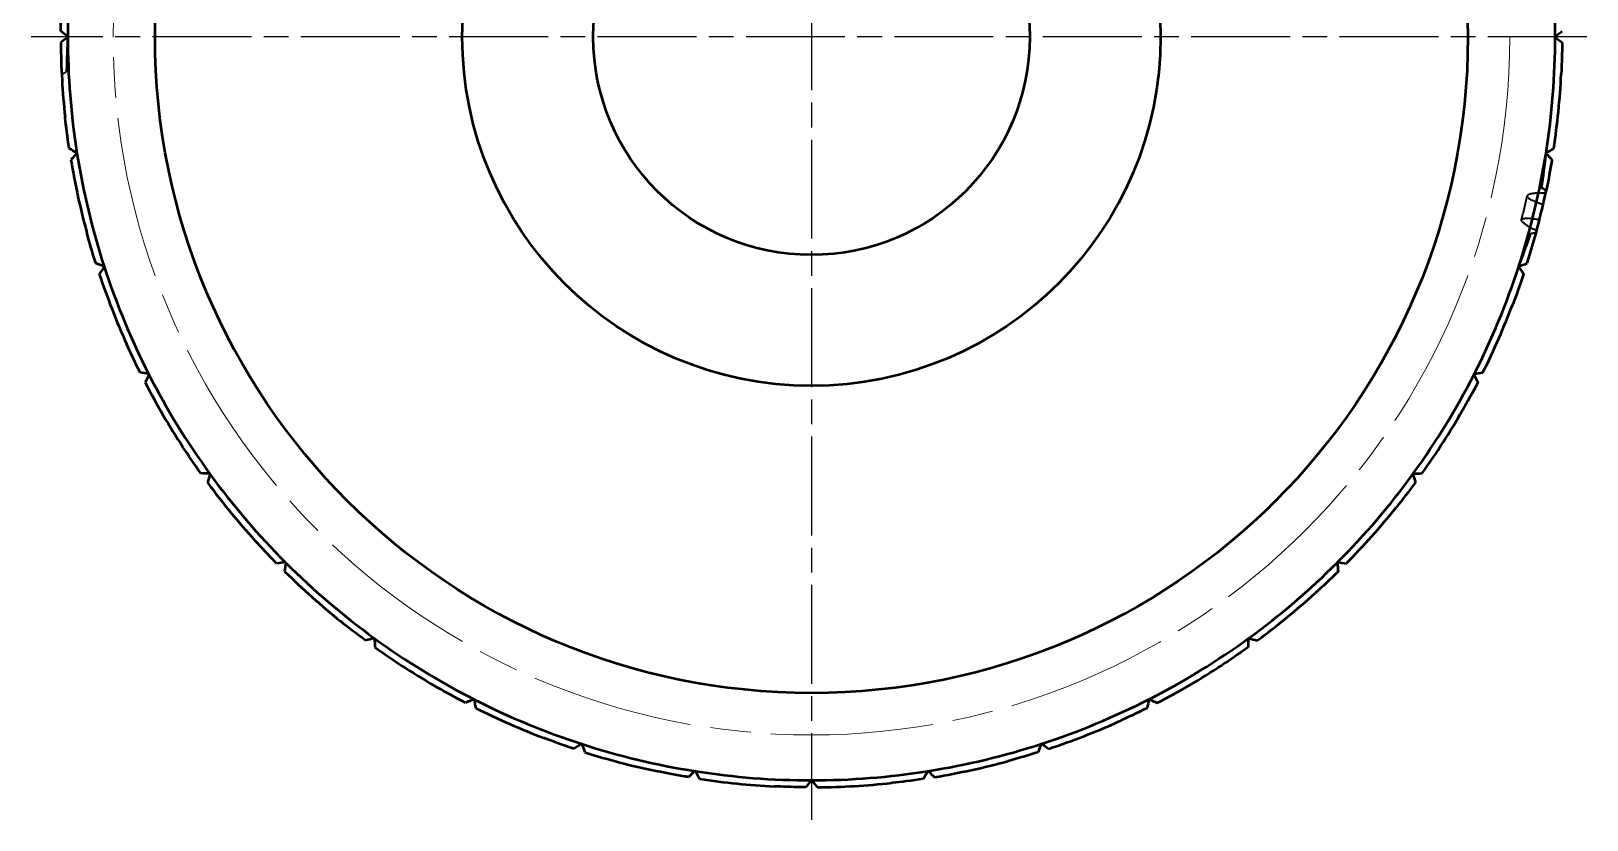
# Model space of a CAD drawing. Header units: inches. Extents: x 632 to 5727, y -9589 to -3994.
# Drawn here: x 3461.5 to 3550.6, y -5543.1 to -5497.9 of the extents above; entities that cross this region are included whole.
import ezdxf

# ---------------------------------------------------------------- set-up
doc = ezdxf.new("R2010")
doc.units = ezdxf.units.IN
doc.header["$MEASUREMENT"] = 0
for name, pattern in [('CENTER2', [1.125, 0.75, -0.125, 0.125, -0.125]), ('CHAIN', [0.3543, 0.2362, -0.0295, 0.0591, -0.0295]), ('DASHED', [19.05, 12.7, -6.35]), ('DASHED2', [9.525, 6.35, -3.175])]:
    doc.linetypes.add(name, pattern=pattern)
doc.layers.add('center line', color=5, linetype='CENTER2', lineweight=25, plot=False)
doc.layers.add('hidden line', color=10, linetype='DASHED2', lineweight=25, plot=False)
for name, color, linetype, lineweight in [('Hidden (ISO)', 7, 'DASHED', 35), ('Sketch Geometry (ISO)', 7, 'Continuous', 25), ('Visible (ISO)', 7, 'Continuous', 50)]:
    doc.layers.add(name, color=color, linetype=linetype, lineweight=lineweight)

msp = doc.modelspace()

# ---------------------------------------------------------------- linework, layer by layer
at = {"layer": 'center line', "linetype": 'CHAIN', "ltscale": 23.990969}
for p, q in [((3506.20322, -5453.09179), (3506.20322, -5543.06079)), ((3550.62074, -5498.19179), (3461.50466, -5498.19179))]:
    msp.add_line(p, q, dxfattribs=at)
at = {"layer": 'Hidden (ISO)', "ltscale": 0.003704}
for p, q in [((3463.60322, -5498.17497), (3463.60214, -5498.17414)), ((3548.80321, -5498.2086), (3548.80429, -5498.20943)), ((3464.12507, -5504.83928), (3464.12387, -5504.83863)), ((3548.27611, -5504.8725), (3548.27704, -5504.87349)), ((3465.68302, -5511.33992), (3465.68173, -5511.33946)), ((3546.71303, -5511.3719), (3546.7138, -5511.37303)), ((3468.23871, -5517.5168), (3468.23737, -5517.51654)), ((3544.15246, -5517.54676), (3544.15304, -5517.54799)), ((3471.72921, -5523.21783), (3471.72785, -5523.21779)), ((3540.65746, -5523.24504), (3540.65784, -5523.24635)), ((3476.06858, -5528.30264), (3476.06723, -5528.30282)), ((3536.31407, -5528.32642), (3536.31425, -5528.32778)), ((3481.14996, -5532.64602), (3481.14866, -5532.64641)), ((3531.22926, -5532.66579), (3531.22922, -5532.66715)), ((3486.84824, -5536.14103), (3486.84701, -5536.14161)), ((3525.52823, -5536.15629), (3525.52798, -5536.15764)), ((3493.0231, -5538.70159), (3493.02198, -5538.70236)), ((3519.35135, -5538.71199), (3519.35089, -5538.71327)), ((3499.5225, -5540.26467), (3499.52151, -5540.26561)), ((3512.85072, -5540.26994), (3512.85006, -5540.27113)), ((3506.1864, -5540.79178), (3506.18557, -5540.79286))]:
    msp.add_line(p, q, dxfattribs=at)
at = {"layer": 'Hidden (ISO)', "ltscale": 0.02239}
for centre, start, end in [((3506.20322, -5498.19179), 180.006728, 180.022617), ((3506.20322, -5498.19179), 0.006728, 0.022617), ((3506.20322, -5498.19179), 189.006728, 189.022617), ((3506.20322, -5498.19179), 351.006728, 351.022617), ((3506.20322, -5498.19179), 198.006728, 198.022617), ((3506.20322, -5498.19179), 342.006728, 342.022617), ((3506.20322, -5498.19179), 207.006728, 207.022617), ((3506.20322, -5498.19179), 333.006728, 333.022617), ((3506.20322, -5498.19179), 216.006728, 216.022617), ((3506.20322, -5498.19179), 324.006728, 324.022617), ((3506.20322, -5498.19179), 225.006728, 225.022617), ((3506.20322, -5498.19179), 315.006728, 315.022617), ((3506.20322, -5498.19179), 234.006728, 234.022617), ((3506.20322, -5498.19179), 306.006728, 306.022617), ((3506.20322, -5498.19179), 243.006728, 243.022617), ((3506.20322, -5498.19179), 297.006728, 297.022617), ((3506.20322, -5498.19179), 252.006728, 252.022617), ((3506.20322, -5498.19178), 288.006728, 288.022617), ((3506.20322, -5498.19179), 261.006728, 261.022617), ((3506.20322, -5498.19179), 279.006728, 279.022617), ((3506.20322, -5498.19179), 270.006728, 270.022617)]:
    msp.add_arc(centre, 42.6, start, end, dxfattribs=at)
at = {"layer": 'Hidden (ISO)', "ltscale": 2.67262}
msp.add_arc((3506.20322, -5498.19179), 42, 345.5424068, 347.4575932, dxfattribs=at)
at = {"layer": 'Hidden (ISO)', "ltscale": 0.021929}
for centre, major_axis in [((3456.20322, -5398.19179), (0, 124.61846)), ((3556.20322, -5598.19179), (0, -124.61846)), ((3441.17535, -5407.24467), (-19.49462, 123.0842)), ((3539.94419, -5604.78234), (-19.49462, -123.0842)), ((3427.74869, -5418.53698), (-38.50922, 118.5192)), ((3522.85434, -5608.74829), (-38.50922, -118.5192)), ((3416.25384, -5431.79066), (-56.5756, 111.03586)), ((3505.35449, -5609.99196), (-56.5756, -111.03586)), ((3406.97384, -5446.67935), (-73.24889, 100.81845)), ((3487.87554, -5608.48275), (-73.24889, -100.81845)), ((3400.1372, -5462.83645), (-88.11856, 88.11856)), ((3470.84788, -5604.2578), (-88.11856, -88.11856)), ((3395.91226, -5479.86411), (-100.81845, 73.24889)), ((3454.69078, -5597.42116), (-100.81845, -73.24889)), ((3394.40304, -5497.34306), (-111.03586, 56.5756)), ((3439.80209, -5588.14116), (-111.03586, -56.5756)), ((3395.64672, -5514.84291), (-118.5192, 38.50922)), ((3426.54842, -5576.64631), (-118.5192, -38.50922)), ((3399.61266, -5531.93276), (-123.0842, 19.49462)), ((3415.25611, -5563.21965), (-123.0842, -19.49462)), ((3406.20322, -5548.19179), (-124.61846, 0))]:
    msp.add_ellipse(centre, major_axis=major_axis, ratio=0.09950372, start_param=3.7810676, end_param=3.78122181, dxfattribs=at)
at = {"layer": 'Hidden (ISO)', "ltscale": 3.789337}
msp.add_open_spline([(3463.53767, -5500.19306), (3463.54908, -5499.54392), (3463.57031, -5498.88117), (3463.60214, -5498.20943)], degree=3, dxfattribs=at)
at = {"layer": 'Hidden (ISO)', "ltscale": 0.009454}
for points in [[(3463.60298, -5498.19179), (3463.60306, -5498.19012), (3463.60314, -5498.18845), (3463.60322, -5498.18678)], [(3548.80346, -5498.19179), (3548.80338, -5498.19345), (3548.8033, -5498.19512), (3548.80322, -5498.19679)], [(3464.12746, -5504.85593), (3464.12728, -5504.85427), (3464.12709, -5504.85261), (3464.12691, -5504.85095)], [(3548.27898, -5504.85593), (3548.27864, -5504.85757), (3548.2783, -5504.8592), (3548.27796, -5504.86083)], [(3465.68798, -5511.35598), (3465.68754, -5511.35437), (3465.6871, -5511.35276), (3465.68666, -5511.35115)], [(3546.71845, -5511.35598), (3546.71786, -5511.35754), (3546.71727, -5511.35911), (3546.71668, -5511.36067)], [(3468.24613, -5517.53189), (3468.24544, -5517.53037), (3468.24476, -5517.52885), (3468.24407, -5517.52732)], [(3544.16031, -5517.53189), (3544.15948, -5517.53334), (3544.15865, -5517.53479), (3544.15782, -5517.53624)], [(3471.7389, -5523.23158), (3471.73799, -5523.23018), (3471.73707, -5523.22879), (3471.73615, -5523.22739)], [(3540.66753, -5523.23158), (3540.66649, -5523.23288), (3540.66545, -5523.23418), (3540.6644, -5523.23548)], [(3476.0803, -5528.3147), (3476.07918, -5528.31347), (3476.07806, -5528.31223), (3476.07693, -5528.311)], [(3536.32614, -5528.3147), (3536.3249, -5528.31583), (3536.32366, -5528.31695), (3536.32243, -5528.31807)], [(3481.16343, -5532.6561), (3481.16212, -5532.65506), (3481.16082, -5532.65401), (3481.15952, -5532.65297)], [(3531.24301, -5532.6561), (3531.24161, -5532.65702), (3531.24022, -5532.65793), (3531.23882, -5532.65885)], [(3486.86311, -5536.14888), (3486.86167, -5536.14805), (3486.86022, -5536.14722), (3486.85877, -5536.14639)], [(3525.54332, -5536.14888), (3525.5418, -5536.14956), (3525.54028, -5536.15025), (3525.53876, -5536.15093)], [(3493.03902, -5538.70702), (3493.03746, -5538.70643), (3493.0359, -5538.70584), (3493.03434, -5538.70525)], [(3519.36742, -5538.70702), (3519.36581, -5538.70746), (3519.36419, -5538.7079), (3519.36258, -5538.70834)], [(3499.53907, -5540.26754), (3499.53744, -5540.2672), (3499.5358, -5540.26687), (3499.53417, -5540.26653)], [(3512.86736, -5540.26754), (3512.8657, -5540.26773), (3512.86404, -5540.26791), (3512.86239, -5540.26809)], [(3506.20322, -5540.79202), (3506.20155, -5540.79194), (3506.19988, -5540.79186), (3506.19822, -5540.79179)]]:
    msp.add_open_spline(points, degree=3, dxfattribs=at)
at = {"layer": 'Hidden (ISO)', "ltscale": 0.002888}
for points, weights in [([(3463.60475, -5498.17531), (3463.60399, -5498.17514), (3463.60322, -5498.17497)], [1.03092264559, 1.03094515171, 1.03096765416]), ([(3548.80168, -5498.20826), (3548.80245, -5498.20843), (3548.80321, -5498.2086)], [1.03092264559, 1.03094515171, 1.03096765416]), ([(3464.12663, -5504.83938), (3464.12585, -5504.83933), (3464.12507, -5504.83928)], [1.40427636741, 1.40430702424, 1.40433767606]), ([(3548.27465, -5504.87192), (3548.27538, -5504.87221), (3548.27611, -5504.8725)], [1.02991989653, 1.02994238076, 1.02996486132]), ([(3465.68458, -5511.33977), (3465.6838, -5511.33984), (3465.68302, -5511.33992)], [1.81994992223, 1.81998965364, 1.82002937857]), ([(3546.71168, -5511.3711), (3546.71235, -5511.3715), (3546.71303, -5511.3719)], [1.17584041882, 1.17586608864, 1.17589175428]), ([(3468.24023, -5517.51641), (3468.23947, -5517.5166), (3468.23871, -5517.5168)], [2.15914737311, 2.15919450956, 2.15924163831]), ([(3544.15125, -5517.54576), (3544.15185, -5517.54626), (3544.15246, -5517.54676)], [1.43646382043, 1.43649517994, 1.43652653433]), ([(3471.73065, -5523.21721), (3471.72993, -5523.21752), (3471.72921, -5523.21783)], [2.37854171999, 2.37859364604, 2.37864556363]), ([(3540.65642, -5523.24386), (3540.65694, -5523.24445), (3540.65746, -5523.24504)], [1.83326665581, 1.83330667795, 1.83334669354]), ([(3476.06991, -5528.3018), (3476.06924, -5528.30222), (3476.06858, -5528.30264)], [2.37765903077, 2.37771093756, 2.37776283587]), ([(3536.31323, -5528.3251), (3536.31365, -5528.32576), (3536.31407, -5528.32642)], [2.37765903077, 2.37771093756, 2.37776283587]), ([(3481.15114, -5532.64499), (3481.15055, -5532.6455), (3481.14996, -5532.64602)], [1.83326665581, 1.83330667795, 1.83334669354]), ([(3531.22864, -5532.66435), (3531.22895, -5532.66507), (3531.22926, -5532.66579)], [2.37854171999, 2.37859364604, 2.37864556363]), ([(3486.84924, -5536.13982), (3486.84874, -5536.14042), (3486.84824, -5536.14103)], [1.43646382043, 1.43649517994, 1.43652653433]), ([(3525.52784, -5536.15477), (3525.52803, -5536.15553), (3525.52823, -5536.15629)], [2.15914737311, 2.15919450956, 2.15924163831]), ([(3493.0239, -5538.70024), (3493.0235, -5538.70092), (3493.0231, -5538.70159)], [1.17584041882, 1.17586608864, 1.17589175428]), ([(3519.3512, -5538.71042), (3519.35128, -5538.71121), (3519.35135, -5538.71199)], [1.81994992223, 1.81998965364, 1.82002937857]), ([(3499.52308, -5540.26322), (3499.52279, -5540.26395), (3499.5225, -5540.26467)], [1.02991989653, 1.02994238076, 1.02996486132]), ([(3512.85082, -5540.26837), (3512.85077, -5540.26915), (3512.85072, -5540.26994)], [1.40427636741, 1.40430702424, 1.40433767606]), ([(3506.18675, -5540.79025), (3506.18657, -5540.79102), (3506.1864, -5540.79178)], [1.03092264559, 1.03094515171, 1.03096765416])]:
    msp.add_rational_spline(points, weights, degree=2, dxfattribs=at)
at = {"layer": 'Hidden (ISO)', "ltscale": 0.947403}
for points in [[(3463.25618, -5500.32526), (3463.34989, -5500.28123), (3463.44372, -5500.23717), (3463.53767, -5500.19306)], [(3547.70756, -5509.43409), (3547.60479, -5509.44701), (3547.50194, -5509.45993), (3547.39899, -5509.47284)]]:
    msp.add_open_spline(points, degree=3, dxfattribs=at)
at = {"layer": 'Hidden (ISO)', "ltscale": 19.617916}
for points, knots in [([(3548.26127, -5507.1428), (3547.84992, -5507.14109), (3547.55188, -5507.16239), (3547.20424, -5507.24975), (3547.15677, -5507.31532), (3547.33894, -5507.50687), (3547.6368, -5507.64186), (3548.11628, -5507.79884)], [-0.813280853, -0.813280853, -0.813280853, -0.813280853, -0.562511333, -0.562511333, -0.311647276, -0.311647276, -0.000001007, -0.000001007, -0.000001007, -0.000001007]), ([(3547.74089, -5509.31033), (3547.37364, -5509.12512), (3547.11776, -5508.97084), (3546.84775, -5508.73528), (3546.83511, -5508.65533), (3547.08391, -5508.56719), (3547.4107, -5508.5821), (3547.90954, -5508.65997)], [-0.813281577, -0.813281577, -0.813281577, -0.813281577, -0.56253573, -0.56253573, -0.311872992, -0.311872992, -0.000001007, -0.000001007, -0.000001007, -0.000001007])]:
    msp.add_open_spline(points, degree=3, knots=knots, dxfattribs=at)
at = {"layer": 'Hidden (ISO)', "ltscale": 3.789339}
msp.add_open_spline([(3547.39899, -5509.47284), (3547.18655, -5510.08957), (3546.96171, -5510.71265), (3546.7247, -5511.33946)], degree=3, dxfattribs=at)
at = {"layer": 'hidden line', "linetype": 'CHAIN', "lineweight": 18, "ltscale": 39.409073}
msp.add_circle((3506.20322, -5498.19179), 40, dxfattribs=at)
at = {"layer": 'Sketch Geometry (ISO)', "lineweight": 50}
msp.add_circle((3506.20322, -5498.19179), 37.6, dxfattribs=at)
at = {"layer": 'Visible (ISO)'}
for radius in [20, 12.5]:
    msp.add_circle((3506.20322, -5498.19179), radius, dxfattribs=at)
for radius, start, end in [(42.6, 171.022617, 180.006728), (42.6, 0.022617, 9.006728), (42.6, 180.022617, 189.006728), (42.6, 351.022617, 0.006728), (43, 180.4327522, 186.1560613), (43, 351.4327522, 357.1560613), (43, 189.4327522, 195.1560613), (42.6, 189.022617, 198.006728), (42.6, 342.022617, 351.006728), (43, 342.4327522, 348.1560613), (43, 198.4327522, 204.1560613), (42.6, 198.022617, 207.006728), (42.6, 333.022617, 342.006728), (43, 333.4327522, 339.1560613), (43, 207.4327522, 213.1560613), (42.6, 207.022617, 216.006728), (42.6, 324.022617, 333.006728), (43, 324.4327522, 330.1560613), (42.6, 216.022617, 225.006728), (42.6, 315.022617, 324.006728), (43, 216.4327522, 222.1560613), (43, 315.4327522, 321.1560613), (42.6, 225.022617, 234.006728), (42.6, 306.022617, 315.006728), (43, 225.4327522, 231.1560613), (43, 306.4327522, 312.1560613), (42.6, 234.022617, 243.006728), (43, 234.4327522, 240.1560613), (42.6, 297.022617, 306.006728), (43, 297.4327522, 303.1560613), (42.6, 243.022617, 252.006728), (43, 243.4327522, 249.1560613), (42.6, 288.022617, 297.006728), (43, 288.4327522, 294.1560613), (42.6, 252.022617, 261.006728), (43, 252.4327522, 258.1560613), (42.6, 279.022617, 288.006728), (42.6, 261.022617, 270.006728), (42.6, 270.022617, 279.006728), (43, 279.4327522, 285.1560613), (43, 261.4327522, 267.1560613), (43, 270.4327522, 276.1560613)]:
    msp.add_arc((3506.20322, -5498.19179), radius, start, end, dxfattribs=at)
for centre, major_axis in [((3456.20322, -5598.19179), (0, 124.61846)), ((3556.20322, -5398.19179), (0, -124.61846)), ((3472.46225, -5604.78234), (-19.49462, 123.0842)), ((3571.23108, -5407.24467), (-19.49462, -123.0842)), ((3489.55209, -5608.74829), (-38.50922, 118.5192)), ((3584.65774, -5418.53698), (-38.50922, -118.5192)), ((3507.05194, -5609.99196), (-56.5756, 111.03586)), ((3596.15259, -5431.79066), (-56.5756, -111.03586)), ((3524.53089, -5608.48275), (-73.24889, 100.81845)), ((3605.43259, -5446.67935), (-73.24889, -100.81845)), ((3541.55856, -5604.2578), (-88.11856, 88.11856)), ((3612.26924, -5462.83645), (-88.11856, -88.11856)), ((3557.71565, -5597.42116), (-100.81845, 73.24889)), ((3616.49418, -5479.86411), (-100.81845, -73.24889)), ((3572.60435, -5588.14116), (-111.03586, 56.5756)), ((3618.0034, -5497.34306), (-111.03586, -56.5756)), ((3585.85802, -5576.64631), (-118.5192, 38.50922)), ((3616.75972, -5514.84291), (-118.5192, -38.50922)), ((3597.15033, -5563.21965), (-123.0842, 19.49462)), ((3612.79378, -5531.93276), (-123.0842, -19.49462)), ((3606.20322, -5548.19179), (-124.61846, 0))]:
    msp.add_ellipse(centre, major_axis=major_axis, ratio=0.09950372, start_param=5.64355615, end_param=5.64371036, dxfattribs=at)
for points, knots in [([(3463.20444, -5497.86701), (3463.20507, -5497.78421), (3463.20593, -5497.70232), (3463.21474, -5497.03777), (3463.23431, -5496.50293), (3463.25548, -5496.07243), (3463.25583, -5496.06536), (3463.25618, -5496.05831)], [3.165002512, 3.165002512, 3.165002512, 3.165002512, 3.228924451, 3.228924451, 3.690199373, 3.690199373, 3.697908402, 3.697908402, 3.697908402, 3.697908402]), ([(3549.20199, -5498.51656), (3549.20137, -5498.59936), (3549.20051, -5498.68125), (3549.19169, -5499.3458), (3549.17213, -5499.88065), (3549.15096, -5500.31115), (3549.15061, -5500.31821), (3549.15026, -5500.32526)], [3.165002512, 3.165002512, 3.165002512, 3.165002512, 3.228924451, 3.228924451, 3.690199373, 3.690199373, 3.697908402, 3.697908402, 3.697908402, 3.697908402]), ([(3463.68302, -5504.5975), (3463.58261, -5503.93097), (3463.50658, -5503.31345), (3463.45331, -5502.82268), (3463.45224, -5502.81281), (3463.45118, -5502.80297)], [3.975901623, 3.975901623, 3.975901623, 3.975901623, 4.500424475, 4.500424475, 4.511209804, 4.511209804, 4.511209804, 4.511209804]), ([(3548.6218, -5505.23905), (3548.60864, -5505.31826), (3548.5954, -5505.39659), (3548.48279, -5506.05192), (3548.37934, -5506.57964), (3548.2907, -5507.00336), (3548.28923, -5507.01038), (3548.28776, -5507.01739)], [3.180040988, 3.180040988, 3.180040988, 3.180040988, 3.242035438, 3.242035438, 3.705183358, 3.705183358, 3.71300086, 3.71300086, 3.71300086, 3.71300086]), ([(3465.20859, -5511.17026), (3465.00526, -5510.52799), (3464.83356, -5509.93), (3464.70408, -5509.45331), (3464.70147, -5509.44369), (3464.69888, -5509.43409)], [4.871958114, 4.871958114, 4.871958114, 4.871958114, 5.396729915, 5.396729915, 5.407563378, 5.407563378, 5.407563378, 5.407563378]), ([(3546.99712, -5511.78802), (3546.98911, -5511.81205), (3546.9811, -5511.836), (3546.76745, -5512.4733), (3546.56364, -5513.03268), (3546.39532, -5513.4756), (3546.39216, -5513.48391), (3546.389, -5513.49221)], [3.513553304, 3.513553304, 3.513553304, 3.513553304, 3.533186016, 3.533186016, 4.037926876, 4.037926876, 4.04760719, 4.04760719, 4.04760719, 4.04760719]), ([(3467.74359, -5517.42344), (3467.44228, -5516.82089), (3467.17915, -5516.25712), (3466.9767, -5515.80656), (3466.97262, -5515.79746), (3466.96855, -5515.78839)], [5.604280358, 5.604280358, 5.604280358, 5.604280358, 6.129052159, 6.129052159, 6.139885623, 6.139885623, 6.139885623, 6.139885623]), ([(3544.36796, -5518.0022), (3544.05758, -5518.60014), (3543.75615, -5519.14439), (3543.51064, -5519.573), (3543.50568, -5519.58165), (3543.50073, -5519.59027)], [4.096043824, 4.096043824, 4.096043824, 4.096043824, 4.620805472, 4.620805472, 4.631638876, 4.631638876, 4.631638876, 4.631638876]), ([(3471.22558, -5523.20308), (3470.83373, -5522.65508), (3470.48564, -5522.13942), (3470.2152, -5521.72607), (3470.20974, -5521.71773), (3470.20431, -5521.7094)], [6.080498904, 6.080498904, 6.080498904, 6.080498904, 6.605270705, 6.605270705, 6.616104169, 6.616104169, 6.616104169, 6.616104169]), ([(3540.79906, -5523.72858), (3540.39897, -5524.2706), (3540.01611, -5524.76099), (3539.70656, -5525.14593), (3539.70031, -5525.1537), (3539.69408, -5525.16144)], [4.964890024, 4.964890024, 4.964890024, 4.964890024, 5.489661825, 5.489661825, 5.500495288, 5.500495288, 5.500495288, 5.500495288]), ([(3475.56884, -5528.36686), (3475.09608, -5527.8869), (3474.67162, -5527.43204), (3474.33984, -5527.06609), (3474.33315, -5527.0587), (3474.32648, -5527.05133)], [6.15669889, 6.15669889, 6.15669889, 6.15669889, 6.681470691, 6.681470691, 6.692304154, 6.692304154, 6.692304154, 6.692304154]), ([(3536.37829, -5528.82616), (3535.89834, -5529.29892), (3535.44347, -5529.72338), (3535.07752, -5530.05516), (3535.07014, -5530.06185), (3535.06277, -5530.06852)], [6.15669889, 6.15669889, 6.15669889, 6.15669889, 6.681470691, 6.681470691, 6.692304154, 6.692304154, 6.692304154, 6.692304154]), ([(3480.66643, -5532.78763), (3480.12441, -5532.38754), (3479.63401, -5532.00467), (3479.24907, -5531.69513), (3479.24131, -5531.68888), (3479.23356, -5531.68265)], [4.964890024, 4.964890024, 4.964890024, 4.964890024, 5.489661825, 5.489661825, 5.500495288, 5.500495288, 5.500495288, 5.500495288]), ([(3531.21452, -5533.16942), (3530.66651, -5533.56128), (3530.15085, -5533.90936), (3529.7375, -5534.17981), (3529.72916, -5534.18526), (3529.72084, -5534.1907)], [6.080498904, 6.080498904, 6.080498904, 6.080498904, 6.605270705, 6.605270705, 6.616104169, 6.616104169, 6.616104169, 6.616104169]), ([(3486.39281, -5536.35653), (3485.79486, -5536.04615), (3485.25061, -5535.74472), (3484.822, -5535.49921), (3484.81335, -5535.49425), (3484.80473, -5535.4893)], [4.096043824, 4.096043824, 4.096043824, 4.096043824, 4.620805472, 4.620805472, 4.631638876, 4.631638876, 4.631638876, 4.631638876]), ([(3525.43488, -5536.65142), (3524.83232, -5536.95272), (3524.26855, -5537.21585), (3523.81799, -5537.41831), (3523.8089, -5537.42239), (3523.79983, -5537.42646)], [5.604280358, 5.604280358, 5.604280358, 5.604280358, 6.129052159, 6.129052159, 6.139885623, 6.139885623, 6.139885623, 6.139885623]), ([(3492.60699, -5538.98569), (3492.58295, -5538.97768), (3492.559, -5538.96967), (3491.9217, -5538.75602), (3491.36232, -5538.55221), (3490.91941, -5538.38389), (3490.91109, -5538.38073), (3490.9028, -5538.37757)], [3.513553304, 3.513553304, 3.513553304, 3.513553304, 3.533186016, 3.533186016, 4.037926876, 4.037926876, 4.04760719, 4.04760719, 4.04760719, 4.04760719]), ([(3519.18169, -5539.18641), (3518.53942, -5539.38975), (3517.94143, -5539.56144), (3517.46474, -5539.69092), (3517.45512, -5539.69353), (3517.44553, -5539.69613)], [4.871958114, 4.871958114, 4.871958114, 4.871958114, 5.396729915, 5.396729915, 5.407563378, 5.407563378, 5.407563378, 5.407563378]), ([(3499.15595, -5540.61037), (3499.07674, -5540.59721), (3498.99841, -5540.58397), (3498.34309, -5540.47136), (3497.81536, -5540.36791), (3497.39164, -5540.27927), (3497.38462, -5540.2778), (3497.37761, -5540.27633)], [3.180040988, 3.180040988, 3.180040988, 3.180040988, 3.242035438, 3.242035438, 3.705183358, 3.705183358, 3.71300086, 3.71300086, 3.71300086, 3.71300086]), ([(3505.87844, -5541.19056), (3505.79564, -5541.18993), (3505.71375, -5541.18908), (3505.0492, -5541.18026), (3504.51436, -5541.1607), (3504.08386, -5541.13953), (3504.07679, -5541.13918), (3504.06974, -5541.13883)], [3.165002512, 3.165002512, 3.165002512, 3.165002512, 3.228924451, 3.228924451, 3.690199373, 3.690199373, 3.697908402, 3.697908402, 3.697908402, 3.697908402]), ([(3512.60893, -5540.71198), (3511.9424, -5540.81239), (3511.32489, -5540.88842), (3510.83411, -5540.9417), (3510.82425, -5540.94276), (3510.81441, -5540.94383)], [3.975901623, 3.975901623, 3.975901623, 3.975901623, 4.500424475, 4.500424475, 4.511209804, 4.511209804, 4.511209804, 4.511209804])]:
    msp.add_open_spline(points, degree=3, knots=knots, dxfattribs=at)
for points in [[(3463.60214, -5498.17414), (3463.46966, -5498.07202), (3463.33707, -5497.96963), (3463.20444, -5497.86701)], [(3463.60322, -5498.2086), (3463.47038, -5498.31099), (3463.33743, -5498.41366), (3463.20444, -5498.51656)], [(3463.60214, -5498.20943), (3463.60242, -5498.20355), (3463.6027, -5498.19767), (3463.60298, -5498.19179)], [(3548.80321, -5498.17497), (3548.93606, -5498.07258), (3549.06901, -5497.96991), (3549.20199, -5497.86701)], [(3548.80429, -5498.17414), (3548.80402, -5498.18002), (3548.80374, -5498.1859), (3548.80346, -5498.19179)], [(3548.80429, -5498.20943), (3548.93678, -5498.31155), (3549.06937, -5498.41394), (3549.20199, -5498.51656)], [(3464.12387, -5504.83863), (3463.97705, -5504.7585), (3463.83007, -5504.67811), (3463.68302, -5504.5975)], [(3548.28137, -5504.83928), (3548.42859, -5504.75894), (3548.57597, -5504.67833), (3548.72341, -5504.5975)], [(3464.13033, -5504.8725), (3464.01514, -5504.99441), (3463.89989, -5505.11662), (3463.78464, -5505.23905)], [(3464.12939, -5504.87349), (3464.12875, -5504.86764), (3464.1281, -5504.86179), (3464.12746, -5504.85593)], [(3548.03041, -5506.84278), (3548.12171, -5506.19263), (3548.20526, -5505.52714), (3548.27952, -5504.85095)], [(3548.27704, -5504.87349), (3548.39192, -5504.99507), (3548.50686, -5505.11695), (3548.6218, -5505.23905)], [(3548.28257, -5504.83863), (3548.28137, -5504.8444), (3548.28017, -5504.85016), (3548.27898, -5504.85593)], [(3548.28776, -5507.01739), (3548.20209, -5506.95925), (3548.1163, -5506.90104), (3548.03041, -5506.84278)], [(3465.68173, -5511.33946), (3465.52418, -5511.28328), (3465.36644, -5511.22687), (3465.20859, -5511.17026)], [(3465.69341, -5511.3719), (3465.59871, -5511.51033), (3465.504, -5511.64906), (3465.40931, -5511.78802)], [(3465.69264, -5511.37303), (3465.69109, -5511.36735), (3465.68954, -5511.36167), (3465.68798, -5511.35598)], [(3546.7138, -5511.37303), (3546.80824, -5511.51108), (3546.9027, -5511.64944), (3546.99712, -5511.78802)], [(3546.7247, -5511.33946), (3546.72262, -5511.34497), (3546.72054, -5511.35047), (3546.71845, -5511.35598)], [(3546.72342, -5511.33992), (3546.8814, -5511.28359), (3547.03957, -5511.22702), (3547.19784, -5511.17026)], [(3468.23737, -5517.51654), (3468.07292, -5517.4857), (3467.90829, -5517.45466), (3467.74359, -5517.42344)], [(3468.25398, -5517.54676), (3468.1821, -5517.6983), (3468.11025, -5517.85014), (3468.03847, -5518.0022)], [(3468.25339, -5517.54799), (3468.25097, -5517.54263), (3468.24855, -5517.53726), (3468.24613, -5517.53189)], [(3544.15304, -5517.54799), (3544.22473, -5517.69912), (3544.29638, -5517.85055), (3544.36796, -5518.0022)], [(3544.16907, -5517.51654), (3544.16615, -5517.52166), (3544.16323, -5517.52677), (3544.16031, -5517.53189)], [(3544.16773, -5517.5168), (3544.33262, -5517.48587), (3544.4977, -5517.45474), (3544.66285, -5517.42344)], [(3471.72785, -5523.21779), (3471.56063, -5523.21305), (3471.39317, -5523.20815), (3471.22558, -5523.20308)], [(3471.74898, -5523.24504), (3471.70169, -5523.40596), (3471.65448, -5523.56717), (3471.60738, -5523.72858)], [(3471.7486, -5523.24635), (3471.74536, -5523.24143), (3471.74213, -5523.2365), (3471.7389, -5523.23158)], [(3540.65784, -5523.24635), (3540.705, -5523.40683), (3540.75208, -5523.5676), (3540.79906, -5523.72858)], [(3540.67859, -5523.21779), (3540.6749, -5523.22239), (3540.67122, -5523.22698), (3540.66753, -5523.23158)], [(3540.67722, -5523.21783), (3540.8449, -5523.21308), (3541.01282, -5523.20816), (3541.18085, -5523.20308)], [(3476.06723, -5528.30282), (3475.90129, -5528.3243), (3475.73512, -5528.34565), (3475.56884, -5528.36686)], [(3476.09236, -5528.32642), (3476.07082, -5528.49282), (3476.04941, -5528.65944), (3476.02814, -5528.82616)], [(3476.09219, -5528.32778), (3476.08822, -5528.32342), (3476.08426, -5528.31906), (3476.0803, -5528.3147)], [(3536.31425, -5528.32778), (3536.33573, -5528.49372), (3536.35708, -5528.65989), (3536.37829, -5528.82616)], [(3536.33921, -5528.30282), (3536.33485, -5528.30678), (3536.33049, -5528.31074), (3536.32614, -5528.3147)], [(3536.33786, -5528.30264), (3536.50425, -5528.32418), (3536.67087, -5528.34559), (3536.83759, -5528.36686)], [(3481.14866, -5532.64641), (3480.98817, -5532.69357), (3480.8274, -5532.74065), (3480.66643, -5532.78763)], [(3481.17721, -5532.66715), (3481.17262, -5532.66347), (3481.16802, -5532.65979), (3481.16343, -5532.6561)], [(3481.17717, -5532.66579), (3481.18193, -5532.83347), (3481.18684, -5533.00138), (3481.19192, -5533.16942)], [(3531.22922, -5532.66715), (3531.22448, -5532.83438), (3531.21958, -5533.00184), (3531.21452, -5533.16942)], [(3531.25778, -5532.64641), (3531.25286, -5532.64964), (3531.24793, -5532.65287), (3531.24301, -5532.6561)], [(3531.25647, -5532.64602), (3531.41739, -5532.69331), (3531.5786, -5532.74052), (3531.74001, -5532.78763)], [(3486.84701, -5536.14161), (3486.69588, -5536.21329), (3486.54445, -5536.28495), (3486.39281, -5536.35653)], [(3486.87846, -5536.15764), (3486.87334, -5536.15472), (3486.86823, -5536.1518), (3486.86311, -5536.14888)], [(3486.87821, -5536.15629), (3486.90914, -5536.32119), (3486.94026, -5536.48627), (3486.97156, -5536.65142)], [(3525.52798, -5536.15764), (3525.49713, -5536.32208), (3525.46609, -5536.48672), (3525.43488, -5536.65142)], [(3525.55943, -5536.14161), (3525.55406, -5536.14403), (3525.54869, -5536.14645), (3525.54332, -5536.14888)], [(3525.55819, -5536.14103), (3525.70973, -5536.2129), (3525.86157, -5536.28475), (3526.01363, -5536.35653)], [(3493.02198, -5538.70236), (3492.88392, -5538.79681), (3492.74557, -5538.89126), (3492.60699, -5538.98569)], [(3493.05555, -5538.71327), (3493.05004, -5538.71119), (3493.04453, -5538.7091), (3493.03902, -5538.70702)], [(3493.05509, -5538.71199), (3493.11142, -5538.86997), (3493.16798, -5539.02814), (3493.22474, -5539.18641)], [(3519.35089, -5538.71327), (3519.29471, -5538.87082), (3519.2383, -5539.02856), (3519.18169, -5539.18641)], [(3519.38446, -5538.70236), (3519.37878, -5538.70392), (3519.3731, -5538.70547), (3519.36742, -5538.70702)], [(3519.38333, -5538.70159), (3519.52176, -5538.79629), (3519.66049, -5538.89101), (3519.79945, -5538.98569)], [(3499.52151, -5540.26561), (3499.39993, -5540.38049), (3499.27805, -5540.49543), (3499.15595, -5540.61037)], [(3499.55637, -5540.27113), (3499.55061, -5540.26994), (3499.54484, -5540.26874), (3499.53907, -5540.26754)], [(3499.55572, -5540.26994), (3499.63607, -5540.41716), (3499.71668, -5540.56453), (3499.7975, -5540.71198)], [(3512.85006, -5540.27113), (3512.76993, -5540.41796), (3512.68954, -5540.56493), (3512.60893, -5540.71198)], [(3512.88493, -5540.26561), (3512.87907, -5540.26626), (3512.87322, -5540.2669), (3512.86736, -5540.26754)], [(3512.88393, -5540.26467), (3513.00584, -5540.37986), (3513.12805, -5540.49511), (3513.25048, -5540.61037)], [(3506.18557, -5540.79286), (3506.08346, -5540.92534), (3505.98106, -5541.05793), (3505.87844, -5541.19056)], [(3506.22087, -5540.79286), (3506.21498, -5540.79258), (3506.2091, -5540.7923), (3506.20322, -5540.79202)], [(3506.22003, -5540.79178), (3506.32242, -5540.92462), (3506.4251, -5541.05757), (3506.52799, -5541.19056)]]:
    msp.add_open_spline(points, degree=3, dxfattribs=at)
for points, weights in [([(3463.60475, -5498.20826), (3463.60399, -5498.20843), (3463.60322, -5498.2086)], [1.03092264559, 1.03094515171, 1.03096765416]), ([(3548.80168, -5498.17531), (3548.80245, -5498.17514), (3548.80321, -5498.17497)], [1.03092264559, 1.03094515171, 1.03096765416]), ([(3464.13179, -5504.87192), (3464.13106, -5504.87221), (3464.13033, -5504.8725)], [1.02991989653, 1.02994238076, 1.02996486132]), ([(3548.2798, -5504.83938), (3548.28059, -5504.83933), (3548.28137, -5504.83928)], [1.40427636741, 1.40430702424, 1.40433767606]), ([(3465.69476, -5511.3711), (3465.69408, -5511.3715), (3465.69341, -5511.3719)], [1.17584041882, 1.17586608864, 1.17589175428]), ([(3546.72186, -5511.33977), (3546.72264, -5511.33984), (3546.72342, -5511.33992)], [1.81994992223, 1.81998965364, 1.82002937857]), ([(3468.25519, -5517.54576), (3468.25458, -5517.54626), (3468.25398, -5517.54676)], [1.43646382043, 1.43649517994, 1.43652653433]), ([(3544.16621, -5517.51641), (3544.16697, -5517.5166), (3544.16773, -5517.5168)], [2.15914737311, 2.15919450956, 2.15924163831]), ([(3471.75002, -5523.24386), (3471.7495, -5523.24445), (3471.74898, -5523.24504)], [1.83326665581, 1.83330667795, 1.83334669354]), ([(3540.67578, -5523.21721), (3540.6765, -5523.21752), (3540.67722, -5523.21783)], [2.37854171999, 2.37859364604, 2.37864556363]), ([(3476.0932, -5528.3251), (3476.09278, -5528.32576), (3476.09236, -5528.32642)], [2.37765903077, 2.37771093756, 2.37776283587]), ([(3536.33653, -5528.3018), (3536.33719, -5528.30222), (3536.33786, -5528.30264)], [2.37765903077, 2.37771093756, 2.37776283587]), ([(3481.17779, -5532.66435), (3481.17748, -5532.66507), (3481.17717, -5532.66579)], [2.37854171999, 2.37859364604, 2.37864556363]), ([(3531.25529, -5532.64499), (3531.25588, -5532.6455), (3531.25647, -5532.64602)], [1.83326665581, 1.83330667795, 1.83334669354]), ([(3486.8786, -5536.15477), (3486.8784, -5536.15553), (3486.87821, -5536.15629)], [2.15914737311, 2.15919450956, 2.15924163831]), ([(3525.55719, -5536.13982), (3525.55769, -5536.14042), (3525.55819, -5536.14103)], [1.43646382043, 1.43649517994, 1.43652653433]), ([(3493.05523, -5538.71042), (3493.05516, -5538.71121), (3493.05509, -5538.71199)], [1.81994992223, 1.81998965364, 1.82002937857]), ([(3519.38253, -5538.70024), (3519.38293, -5538.70092), (3519.38333, -5538.70159)], [1.17584041882, 1.17586608864, 1.17589175428]), ([(3499.55562, -5540.26837), (3499.55567, -5540.26915), (3499.55572, -5540.26994)], [1.40427636741, 1.40430702424, 1.40433767606]), ([(3512.88335, -5540.26322), (3512.88364, -5540.26395), (3512.88393, -5540.26467)], [1.02991989653, 1.02994238076, 1.02996486132]), ([(3506.21969, -5540.79025), (3506.21986, -5540.79102), (3506.22003, -5540.79178)], [1.03092264559, 1.03094515171, 1.03096765416])]:
    msp.add_rational_spline(points, weights, degree=2, dxfattribs=at)

doc.saveas('drawing.dxf')
